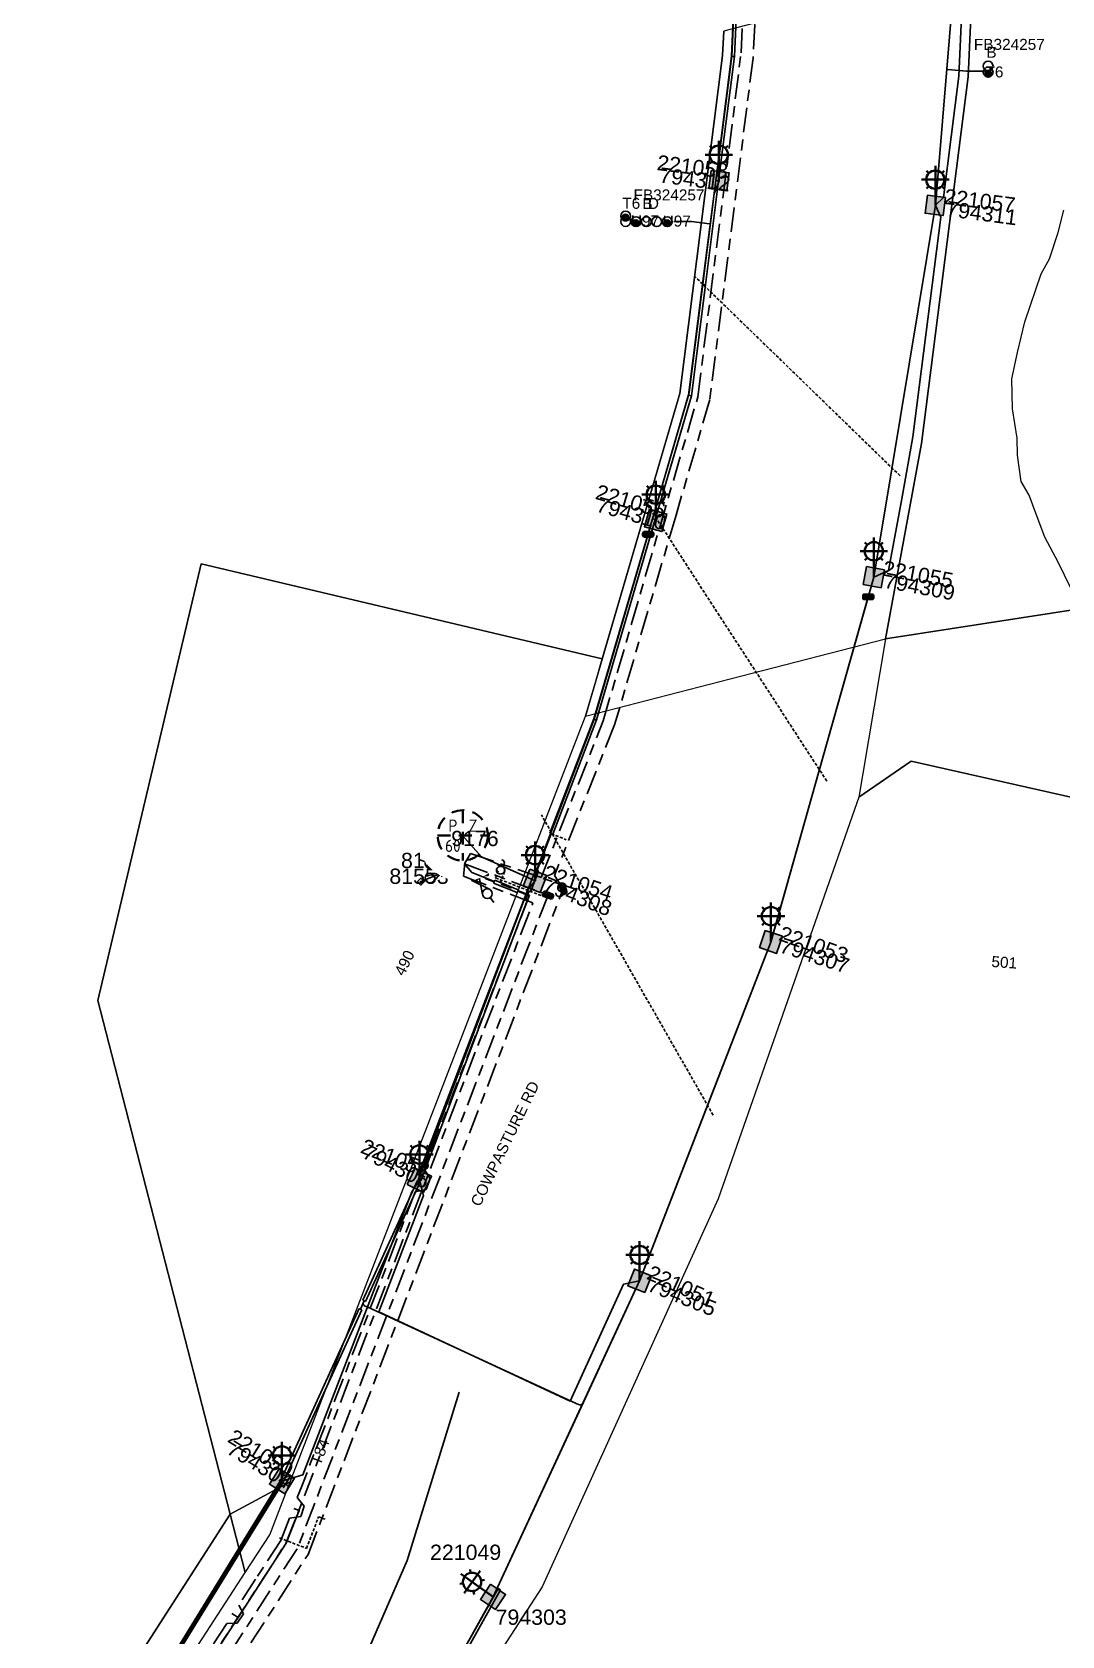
# Model space of a CAD drawing. Header units: metres. Extents: x 300929 to 302247, y 6244220 to 6246836.
# Drawn here: x 301636.5 to 301805, y 6245014.8 to 6245277.2 of the extents above; entities that cross this region are included whole.
import ezdxf
from ezdxf.enums import TextEntityAlignment as Align

# ---------------------------------------------------------------- set-up
doc = ezdxf.new("R2010")
doc.units = ezdxf.units.M
for name, pattern in [('Cable Exist UG', [8.2, 4, -1.2, 1.8, -1.2]), ('Dash', [5, 3, -2]), ('DASHED', [0.75, 0.5, -0.25])]:
    doc.linetypes.add(name, pattern=pattern)
doc.layers.get('0').update_dxf_attribs({"color": 6})
for name, color, linetype in [('_User Miscellaneous1', 7, 'Continuous'), ('Duct_SP_EXT', 7, 'Continuous'), ('Equip_HV_EXT', 7, 'Continuous'), ('Equip_LV_EXT', 7, 'Continuous'), ('Equip_SL_EXT', 7, 'Continuous'), ('Equip_SP_SL_EXT', 7, 'Continuous'), ('Mains_HV_EXT', 7, 'Continuous'), ('Mains_HV_MOD', 3, 'Continuous'), ('Mains_LV_EXT', 7, 'Continuous'), ('Services_SP_EXT', 7, 'Continuous'), ('Sub_SP_EXT', 7, 'Continuous'), ('SupportsUG_SP_LV_SL_EXT', 7, 'Continuous')]:
    doc.layers.add(name, color=color, linetype=linetype)
doc.layers.add('Cadastre Land Parcels_SP_EXT', color=9, linetype='Continuous', lineweight=5)
doc.layers.add('Cadastre Roads_SP_EXT', color=9, linetype='Continuous', lineweight=5)
doc.layers.add('UNKNOWN_FEATURES', color=1, linetype='DASHED', plot=False)
doc.styles.add('COLUMN_LABEL', font='arial.ttf')
doc.styles.add('iecARIAL', font='arial.ttf', dxfattribs={"height": 2})
doc.styles.add('IESYMBOL1', font='isocp.shx')
doc.styles.add('POLE_LABEL', font='arial.ttf')
doc.styles.add('SLCP_LABEL', font='arial.ttf', dxfattribs={"height": 3.5})
doc.styles.get("Standard").update_dxf_attribs({"font": 'arial.ttf'})
doc.styles.add('SWITCH_LABEL', font='arial.ttf', dxfattribs={"height": 2.5})

# ---------------------------------------------------------------- blocks, each defined once
blk = doc.blocks.new('SUB_PADMOUNT_EXT')
for points in [[(0, 0), (-3.84, 1.92), (-3.84, -1.92)], [(0, 0), (3.84, 1.92), (3.84, -1.92)]]:
    blk.add_hatch(color=256).paths.add_polyline_path(points)
for p, q in [((3.84, 1.92), (-3.84, -1.92)), ((-3.84, 1.92), (3.84, -1.92))]:
    blk.add_line(p, q)
blk.add_lwpolyline([(-3.84, -1.92), (3.84, -1.92), (3.84, 1.92), (-3.84, 1.92)], close=True)
for tag, height, flags, p in [('ASSET_NUM', 2.5, 8, (2, 2)), ('STREET_CODE', 0.2, 9, (1.5, 0)), ('CONSTRUCTED_VOLTAGE', 0.2, 9, (1.5, -0.2)), ('OPERATING_VOLTAGE', 0.2, 9, (1.5, -0.6)), ('ORIENTATION', 0.2, 9, (1.5, -0.8)), ('OWNED_BY', 0.2, 9, (1.5, -1)), ('OPERATED_BY', 0.2, 9, (1.5, -1.2)), ('SECONDARY_VOLTAGE', 0.2, 9, (1.5, -1.6)), ('STATE', 0.2, 9, (1.5, -1.8)), ('SUBSTATION_TYPE', 0.2, 9, (1.5, -2.2)), ('NO_PHASES', 0.2, 9, (1.5, -0.4)), ('MAINTAINED_BY', 0.2, 9, (1.5, -1.4)), ('PARENT', 0.2, 9, (1.5, -2)), ('USAGE', 0.2, 9, (1.5, -2.4)), ('LEGEND', 0.2, 9, (1.5, -2.6)), ('STREETNAME', 0.2, 9, (1.5, -3)), ('SUBURB', 0.2, 9, (1.5, -3.2)), ('Z', 0.2, 1, (1.5, -3.6)), ('LOCATION', 0.2, 9, (1.5, -2.8)), ('NOTES', 0.2, 9, (1.5, -3.4))]:
    blk.add_attdef(tag, text='', height=height, dxfattribs=dict(flags=flags)).set_placement(p, align=Align.MIDDLE_LEFT)
blk = doc.blocks.new('COLUMN_EXT')
blk.add_hatch(color=256).paths.add_polyline_path([(-1.49, 1.48), (-1.49, -1.49), (1.48, -1.49), (1.48, 1.48)])
blk.add_lwpolyline([(-1.49, -1.49), (1.48, -1.49), (1.48, 1.48), (-1.49, 1.48)], close=True)
for tag, height, style, flags, p in [('ASSET_NUM', 2.5, 'COLUMN_LABEL', 8, (2, 2)), ('STRUCTURE_PLANT_NUMBER', 0.2, 'POLE_LABEL', 9, (1.81, 0.03)), ('STREET_CODE', 0.2, 'COLUMN_LABEL', 9, (1.81, -0.2))]:
    blk.add_attdef(tag, text='', height=height, dxfattribs=dict(style=style, flags=flags)).set_placement(p, align=Align.MIDDLE_LEFT)
at = {"flags": 1}
blk.add_attdef('Z', (1.81, -2.35), '', height=0.2, dxfattribs=at)
at = {"flags": 9}
for tag, p in [('COLUMN_TYPE', (1.81, -0.4)), ('OWNED_BY', (1.81, -0.6)), ('STATE', (1.81, -0.8)), ('USAGE', (1.81, -1)), ('STREETNAME', (1.81, -1.6)), ('SUBURB', (1.81, -1.8)), ('LEGEND', (1.81, -1.2)), ('LOCATION', (1.81, -1.4)), ('NOTES', (1.81, -2))]:
    blk.add_attdef(tag, text='', height=0.2, dxfattribs=at).set_placement(p, align=Align.MIDDLE_LEFT)
blk = doc.blocks.new('DUCT_EXT')
blk.add_circle((0, 0.8), 0.8)
at = {"flags": 1}
blk.add_attdef('Z', (0, 0), '', height=0.2, dxfattribs=at)
at = {"flags": 9}
for tag, p in [('DUCT_CODE', (0, 0)), ('XSECT_TYPE', (0, -0.2)), ('STATE', (0, -0.6)), ('FB_REFERENCE', (0, -0.4)), ('NOTES', (0, -0.8))]:
    blk.add_attdef(tag, text='', height=0.2, dxfattribs=at).set_placement(p, align=Align.MIDDLE_LEFT)
blk = doc.blocks.new('SL_LANTERN_EXT')
at = {"lineweight": 40}
for p, q in [((-1.46, 5.68), (-1.06, 5.28)), ((0, 1.97), (0, 6.47)), ((1.46, 5.68), (1.06, 5.28)), ((-2.25, 4.22), (2.25, 4.22)), ((-1.46, 2.76), (-1.06, 3.16)), ((0, 0), (0, 2.72)), ((1.46, 2.76), (1.06, 3.16))]:
    blk.add_line(p, q, dxfattribs=at)
blk.add_circle((0, 4.22), 1.5, dxfattribs=at)
at = {"style": 'iecARIAL', "flags": 8}
blk.add_attdef('ASSET_NUM', (1.5, 1.5), '', height=2.5, dxfattribs=at)
for tag, p, height, flags in [('OPERATING_VOLTAGE', (0.98, -1.65), 0.2, 9), ('ORIENTATION', (0.98, -1.85), 0.2, 9), ('OWNED_BY', (0.98, -2.05), 0.2, 9), ('STATE', (0.98, -2.25), 0.2, 9), ('CONSTRUCTED_VOLTAGE', (0.98, -0.65), 0.2, 9), ('CONTROL_TYPE', (0.98, -0.85), 0.2, 9), ('LANTERN_PURPOSE', (0.98, -1.05), 0.2, 9), ('LANTERN_TYPE', (0.98, -1.25), 0.2, 9), ('NO_PHASES', (0.98, -1.45), 0.2, 9), ('USAGE', (0.98, -2.45), 0.2, 9), ('CEXIST', (0.98, -2.65), 0.2, 9), ('LNUMBER', (2.18, -3.25), 2.5, 8), ('CNEW', (0.98, -2.85), 0.2, 9), ('CNUMBER', (0.98, -3.05), 0.2, 9), ('CREMOVE', (0.98, -3.25), 0.2, 9), ('CREPLACE', (0.98, -3.45), 0.2, 9), ('LKINGHEIGHT', (0.98, -3.65), 0.2, 9), ('LBRACKET', (0.98, -3.85), 0.2, 9), ('LBRACKETVOCAB', (0.98, -4.05), 0.2, 9), ('LCATEGORY', (0.98, -4.25), 0.2, 9), ('LCHARGE1', (0.98, -4.45), 0.2, 9), ('LCHARGE1PERCENT', (0.98, -4.65), 0.2, 9), ('LCHARGE2', (0.98, -4.85), 0.2, 9), ('LCHARGE2PERCENT', (0.98, -5.05), 0.2, 9), ('LCHARGE3', (0.98, -5.25), 0.2, 9), ('LCHARGE3PERCENT', (0.98, -5.45), 0.2, 9), ('LEXIST', (0.98, -5.65), 0.2, 9), ('LLAMP', (0.98, -5.85), 0.2, 9), ('LLAMPVOCAB', (0.98, -6.05), 0.2, 9), ('LMAST', (0.98, -6.25), 0.2, 9), ('LMASTVOCAB', (0.98, -6.45), 0.2, 9), ('LNEW', (0.98, -6.65), 0.2, 9), ('LANTNUMBER', (0.98, -6.85), 0.2, 9), ('LOUTREACH', (0.98, -7.25), 0.2, 9), ('LOUTREACHVOCAB', (0.98, -7.45), 0.2, 9), ('LRATECODE', (0.98, -7.65), 0.2, 9), ('LREMOVE', (0.98, -7.85), 0.2, 9), ('LREPLACE', (0.98, -8.05), 0.2, 9), ('STREETNAME', (0.98, -9.25), 0.2, 9), ('SUBURB', (0.98, -9.45), 0.2, 1), ('LTYPE', (0.98, -8.25), 0.2, 9), ('LTYPEVOCAB', (0.98, -8.45), 0.2, 9), ('LEGEND', (0.98, -8.65), 0.2, 9), ('LOCATION', (0.98, -8.85), 0.2, 9), ('NOTES', (0.98, -9.05), 0.2, 9)]:
    blk.add_attdef(tag, p, '', height=height, dxfattribs=dict(flags=flags))
blk = doc.blocks.new('CCP_EXT')
at = {"flags": 9}
blk.add_attdef('NOTES', text='', height=0.2, dxfattribs=at).set_placement((0, -2), align=Align.MIDDLE_LEFT)
blk.add_wipeout([(0, 0.57), (0.57, 0), (0, -0.57), (-0.57, 0)])
blk.add_lwpolyline([(-0.57, 0), (0, 0.57), (0.57, 0), (0, -0.57), (-0.57, 0)])
at = {"flags": 1}
blk.add_attdef('Z', (0, 0), '', height=0.2, dxfattribs=at)
at = {"flags": 9}
for tag, p in [('CCP_TYPE', (0, 0)), ('CONSTRUCTED_VOLTAGE', (0, -0.2)), ('OPERATING_VOLTAGE', (0, -0.6)), ('ORIENTATION', (0, -0.8)), ('OWNED_BY', (0, -1)), ('STATE', (0, -1.8)), ('NO_PHASES', (0, -0.4)), ('USAGE', (0, -1.2)), ('LEGEND', (0, -1.4)), ('LIFE_SUPPORT', (0, -1.6))]:
    blk.add_attdef(tag, text='', height=0.2, dxfattribs=at).set_placement(p, align=Align.MIDDLE_LEFT)
blk = doc.blocks.new('SL_STJ_EXT')
h = blk.add_hatch(color=256)
edge = h.paths.add_edge_path()
edge.add_ellipse((-0.59, 0.13), major_axis=(0.226, 0.226), ratio=1, start_angle=45, end_angle=135)
edge.add_line((-0.91, 0.13), (-0.91, -0.13))
edge.add_ellipse((-0.59, -0.13), major_axis=(0.226, 0.226), ratio=1, start_angle=135, end_angle=225)
edge.add_line((-0.59, -0.45), (0.59, -0.45))
edge.add_ellipse((0.59, -0.13), major_axis=(-0.226, 0.226), ratio=1, start_angle=135, end_angle=225)
edge.add_line((0.91, -0.13), (0.91, 0.13))
edge.add_ellipse((0.59, 0.13), major_axis=(-0.226, 0.226), ratio=1, start_angle=225, end_angle=315)
edge.add_line((0.59, 0.45), (-0.59, 0.45))
blk.add_lwpolyline([(-0.91, 0.13), (-0.91, -0.13, 0.414214), (-0.59, -0.45), (0.59, -0.45, 0.414214), (0.91, -0.13), (0.91, 0.13, 0.414214), (0.59, 0.45), (-0.59, 0.45, 0.414214)], format="xyb", close=True)
at = {"flags": 1}
blk.add_attdef('Z', (0, 0), '', height=0.2, dxfattribs=at)
at = {"flags": 9}
for tag, p in [('ORIENTATION', (0, 0)), ('USAGE', (0, -0.2)), ('LEGEND', (0, -0.4)), ('NOTES', (0, -0.6))]:
    blk.add_attdef(tag, text='', height=0.2, dxfattribs=at).set_placement(p, align=Align.MIDDLE_LEFT)
blk = doc.blocks.new('HV_STJ_EXT')
h = blk.add_hatch(color=256)
edge = h.paths.add_edge_path()
edge.add_ellipse((-0.59, 0.13), major_axis=(0.226, 0.226), ratio=1, start_angle=45, end_angle=135)
edge.add_line((-0.91, 0.13), (-0.91, -0.13))
edge.add_ellipse((-0.59, -0.13), major_axis=(0.226, 0.226), ratio=1, start_angle=135, end_angle=225)
edge.add_line((-0.59, -0.45), (0.59, -0.45))
edge.add_ellipse((0.59, -0.13), major_axis=(-0.226, 0.226), ratio=1, start_angle=135, end_angle=225)
edge.add_line((0.91, -0.13), (0.91, 0.13))
edge.add_ellipse((0.59, 0.13), major_axis=(-0.226, 0.226), ratio=1, start_angle=225, end_angle=315)
edge.add_line((0.59, 0.45), (-0.59, 0.45))
blk.add_lwpolyline([(-0.91, 0.13), (-0.91, -0.13, 0.414214), (-0.59, -0.45), (0.59, -0.45, 0.414214), (0.91, -0.13), (0.91, 0.13, 0.414214), (0.59, 0.45), (-0.59, 0.45, 0.414214)], format="xyb", close=True)
for tag, flags, p in [('ORIENTATION', 9, (1.5, 0)), ('Z', 1, (1.5, -0.8)), ('USAGE', 9, (1.5, -0.2)), ('LEGEND', 9, (1.5, -0.4)), ('NOTES', 9, (1.5, -0.6))]:
    blk.add_attdef(tag, text='', height=0.2, dxfattribs=dict(flags=flags)).set_placement(p, align=Align.MIDDLE_LEFT)
blk = doc.blocks.new('LV_UG_DFUSE_CLOSED_EXT')
for points in [[(1, 0), (0, 0)], [(5.04, 0.73), (2.16, -0.72)], [(5.05, -0.71), (2.16, 0.72)], [(6.2, 0.01), (7.2, 0.01)]]:
    blk.add_lwpolyline(points)
for centre in [(1.8, 0), (5.4, 0.01)]:
    blk.add_circle(centre, 0.8)
at = {"flags": 9}
for tag, p in [('ACTUAL_STATUS', (0, 0)), ('CONSTRUCTED_VOLTAGE', (0, -0.2)), ('OPERATING_VOLTAGE', (0, -0.6)), ('ORIENTATION', (0, -0.8)), ('STATE', (0, -1)), ('SWITCH_TYPE', (0, -1.2)), ('NO_PHASES', (0, -0.4)), ('USAGE', (0, -1.4)), ('NOTES', (0, -1.6))]:
    blk.add_attdef(tag, text='', height=0.2, dxfattribs=at).set_placement(p, align=Align.MIDDLE_LEFT)
at = {"flags": 1}
blk.add_attdef('Z', (0, 0), '', height=0.2, dxfattribs=at)
blk = doc.blocks.new('SWG_HOLEC_SU_EXT')
blk.add_line((1.8, -2), (5.8, -2))
for points in [[(1, 0), (0, 0)], [(6.6, 0), (7.6, 0)]]:
    blk.add_lwpolyline(points)
for points in [[(1.8, -0.8, 1), (1.8, 0.8, 1)], [(5.8, -0.8, 1), (5.8, 0.8, 1)]]:
    blk.add_lwpolyline(points, format="xyb", close=True)
at = {"style": 'SWITCH_LABEL', "flags": 8}
blk.add_attdef('ASSET_NUM', text='', height=2.5, rotation=179.9544, dxfattribs=at).set_placement((-2.4, 0), align=Align.MIDDLE_LEFT)
at = {"flags": 1}
blk.add_attdef('Z', (0, 0), '', height=0.2, dxfattribs=at)
at = {"flags": 9}
for tag, p in [('ACTUAL_STATUS', (0, -0.4)), ('CONSTRUCTED_VOLTAGE', (0, -0.6)), ('OPERATING_VOLTAGE', (0, -1)), ('ORIENTATION', (0, -1.2)), ('OWNED_BY', (0, -1.4)), ('STATE', (0, -1.8)), ('SWITCH_TYPE', (0, -2)), ('STREETNAME', (0, -2.6)), ('NO_PHASES', (0, -0.8)), ('PARENT', (0, -1.6)), ('USAGE', (0, -2.2)), ('LOCATION', (0, -2.4)), ('SUBURB', (0, -2.8)), ('NOTES', (0, -3))]:
    blk.add_attdef(tag, text='', height=0.2, dxfattribs=at).set_placement(p, align=Align.MIDDLE_LEFT)
at = {"style": 'SWITCH_LABEL', "flags": 9}
blk.add_attdef('STREET_CODE', text='', height=0.2, dxfattribs=at).set_placement((0, -0.2), align=Align.MIDDLE_LEFT)
blk = doc.blocks.new('CABLE_LARGE_EXT')
h = blk.add_hatch(color=256)
edge = h.paths.add_edge_path()
edge.add_arc((0, 0.55), 0.55, 0, 360)
blk.add_circle((0, 0.55), 0.55)
at = {"flags": 1}
blk.add_attdef('Z', (0, 0), '', height=0.2, dxfattribs=at)
at = {"flags": 9}
for tag, p in [('COND_CODE', (0, 0)), ('STATE', (0, -0.4)), ('XSECT_SIZE', (0, -0.6)), ('FB_REFERENCE', (0, -0.2)), ('NOTES', (0, -0.8))]:
    blk.add_attdef(tag, text='', height=0.2, dxfattribs=at).set_placement(p, align=Align.MIDDLE_LEFT)
blk = doc.blocks.new('SLCP_ZELL_EXT')
blk.add_wipeout([(-0.24, 7.5), (-0.71, 7.47), (-1.17, 7.41), (-1.64, 7.32), (-2.09, 7.21), (-2.54, 7.06), (-2.98, 6.89), (-3.41, 6.69), (-3.82, 6.46), (-4.22, 6.21), (-4.6, 5.93), (-4.96, 5.63), (-5.31, 5.31), (-5.63, 4.96), (-5.93, 4.6), (-6.21, 4.22), (-6.46, 3.82), (-6.69, 3.41), (-6.89, 2.98), (-7.06, 2.54), (-7.21, 2.09), (-7.32, 1.64), (-7.41, 1.17), (-7.47, 0.71), (-7.5, 0.24), (-7.5, -0.24), (-7.47, -0.71), (-7.41, -1.17), (-7.32, -1.64), (-7.21, -2.09), (-7.06, -2.54), (-6.89, -2.98), (-6.69, -3.41), (-6.46, -3.82), (-6.21, -4.22), (-5.93, -4.6), (-5.63, -4.96), (-5.31, -5.31), (-4.96, -5.63), (-4.6, -5.93), (-4.22, -6.21), (-3.82, -6.46), (-3.41, -6.69), (-2.98, -6.89), (-2.54, -7.06), (-2.09, -7.21), (-1.64, -7.32), (-1.17, -7.41), (-0.71, -7.47), (-0.24, -7.5), (0.24, -7.5), (0.71, -7.47), (1.17, -7.41), (1.64, -7.32), (2.09, -7.21), (2.54, -7.06), (2.98, -6.89), (3.41, -6.69), (3.82, -6.46), (4.22, -6.21), (4.6, -5.93), (4.96, -5.63), (5.31, -5.31), (5.63, -4.96), (5.93, -4.6), (6.21, -4.22), (6.46, -3.82), (6.69, -3.41), (6.89, -2.98), (7.06, -2.54), (7.21, -2.09), (7.32, -1.64), (7.41, -1.17), (7.47, -0.71), (7.5, -0.24), (7.5, 0.24), (7.47, 0.71), (7.41, 1.17), (7.32, 1.64), (7.21, 2.09), (7.06, 2.54), (6.89, 2.98), (6.69, 3.41), (6.46, 3.82), (6.21, 4.22), (5.93, 4.6), (5.63, 4.96), (5.31, 5.31), (4.96, 5.63), (4.6, 5.93), (4.22, 6.21), (3.82, 6.46), (3.41, 6.69), (2.98, 6.89), (2.54, 7.06), (2.09, 7.21), (1.64, 7.32), (1.17, 7.41), (0.71, 7.47), (0.24, 7.5)])
at = {"linetype": 'Dash', "lineweight": 40, "ltscale": 0.7}
for p, q in [((0, 4.11), (0, -4.11)), ((-4.11, 0), (4.11, 0))]:
    blk.add_line(p, q, dxfattribs=at)
blk.add_circle((0, 0), 4.11, dxfattribs=at)
at = {"lineweight": 40, "style": 'IESYMBOL1'}
for s, p in [('P', (-1.6, 0)), ('Z', (1.7, 0)), ('60', (-1.61, -3.31))]:
    blk.add_text(s, height=2, dxfattribs=at).set_placement(p, align=Align.BOTTOM_CENTER)
at = {"style": 'SLCP_LABEL'}
for tag, height, flags, p in [('ASSET_NUM', 2.5, 8, (2, 2)), ('STREET_CODE', 0.2, 9, (0, -0.2))]:
    blk.add_attdef(tag, text='', height=height, dxfattribs=dict(at, flags=flags)).set_placement(p, align=Align.MIDDLE_LEFT)
at = {"flags": 1}
blk.add_attdef('Z', (0, 0), '', height=0.2, dxfattribs=at)
at = {"flags": 9}
for tag, p in [('CONSTRUCTED_VOLTAGE', (0, -0.4)), ('CONTROL_TYPE', (0, -0.6)), ('OPERATING_VOLTAGE', (0, -1)), ('ORIENTATION', (0, -1.2)), ('OWNED_BY', (0, -1.4)), ('STATE', (0, -2)), ('NO_PHASES', (0, -0.8)), ('USAGE', (0, -1.6)), ('LOCATION', (0, -1.8)), ('NOTES', (0, -2.2))]:
    blk.add_attdef(tag, text='', height=0.2, dxfattribs=at).set_placement(p, align=Align.MIDDLE_LEFT)

msp = doc.modelspace()

# ---------------------------------------------------------------- linework, layer by layer
at = {"layer": '_User Miscellaneous1'}
for points in [[(301789.5, 6245311.72), (301789.9, 6245309.47), (301788.95, 6245288.26), (301788.13, 6245270.03), (301785.6, 6245250.15), (301784.28, 6245248.92)], [(301748.88, 6245252.9), (301748.6, 6245254.76), (301750.95, 6245273.27), (301752.59, 6245308.26), (301753.25, 6245310.05)], [(301784.27, 6245248.87), (301787.72, 6245290.3)], [(301738.55, 6245197.36), (301738.43, 6245199.04), (301743.97, 6245218.24), (301748.1, 6245250.76), (301748.88, 6245252.9)], [(301784.27, 6245248.87), (301785.18, 6245246.96), (301780.61, 6245210.98), (301778.8, 6245200.87), (301776.63, 6245189.13), (301774.21, 6245188.05)], [(301777.14, 6245205.78), (301784.28, 6245248.92)], [(301774.21, 6245188.05), (301777.14, 6245205.78)], [(301718.77, 6245138.34), (301718.99, 6245140.04), (301728.44, 6245164.81), (301737.27, 6245195.06)], [(301765.17, 6245156), (301774.21, 6245188.05)], [(301773.3, 6245184.82), (301757.37, 6245128.35), (301757.36, 6245128.32)], [(301757.36, 6245128.32), (301765.17, 6245156)], [(301719.13, 6245140.08), (301721.43, 6245146.04)], [(301712.08, 6245138.21), (301710.72, 6245138.7), (301708.32, 6245141.31)], [(301719.53, 6245141.1), (301719.79, 6245141.83)], [(301715.94, 6245136.64), (301717.52, 6245136.01)], [(301717.28, 6245135.33), (301717.78, 6245136.66)], [(301757.36, 6245128.32), (301735.91, 6245072.99)], [(301747.05, 6245101.73), (301757.36, 6245128.32)], [(301735.91, 6245072.99), (301747.05, 6245101.73)], [(301677.34, 6245040.06), (301677.36, 6245040.09), (301680.78, 6245041.17), (301698.61, 6245087.43), (301699.84, 6245089.34), (301699.87, 6245089.4)], [(301699.87, 6245089.4), (301700.54, 6245086.88), (301693.2, 6245067.83), (301724.53, 6245053.21), (301733.27, 6245072.36), (301735.88, 6245072.9)], [(301735.91, 6245072.99), (301735.88, 6245072.9), (301711.9, 6245021.16)], [(301726.68, 6245053.05), (301735.91, 6245072.99)], [(301690.22, 6245068.26), (301690.8, 6245069.62)], [(301697.83, 6245027.1), (301706.36, 6245054.67)], [(301711.9, 6245021.16), (301726.68, 6245053.04)], [(301652.32, 6244999.7), (301652.75, 6245000.18), (301677.34, 6245040.06)], [(301670.17, 6245017.79), (301678.07, 6245029.96), (301679.56, 6245033.81), (301679.56, 6245033.81), (301680.18, 6245035.3), (301679.31, 6245035.66)], [(301689.88, 6245008.77), (301697.83, 6245027.1)], [(301683.62, 6244970.32), (301711.9, 6245021.16)], [(301711.9, 6245021.16), (301683.62, 6244970.32)], [(301656.56, 6244996.82), (301670.17, 6245017.79)], [(301670.17, 6245017.79), (301669.14, 6245018.44)]]:
    msp.add_lwpolyline(points, dxfattribs=at)
msp.add_lwpolyline([(301690.8, 6245069.62), (301690.67, 6245069.31), (301690.67, 6245069.31, 0.419013), (301690.95, 6245068.77), (301690.95, 6245068.77), (301691.32, 6245068.61), (301725.51, 6245052.81), (301725.51, 6245052.81), (301725.89, 6245052.64), (301725.89, 6245052.64, 0.372144), (301726.58, 6245052.84), (301726.58, 6245052.84), (301726.68, 6245053.04)], format="xyb", dxfattribs=at)
at = {"layer": 'Cadastre Land Parcels_SP_EXT', "linetype": 'Continuous'}
for points in [[(301752.39, 6245171.85), (301776.1, 6245177.97), (301781.98, 6245209.89), (301789.63, 6245269.9), (301790.45, 6245288.19), (301770.06, 6245282.78), (301749.68, 6245277.37), (301749.46, 6245273.41), (301742.44, 6245218.11), (301727.02, 6245165.3), (301752.39, 6245171.85)], [(301678.72, 6245040.01), (301718.07, 6245142.09), (301727.02, 6245165.3), (301728.69, 6245171.03), (301729.76, 6245174.69), (301664.12, 6245190.23), (301647.21, 6245118.79), (301668.89, 6245034.72), (301678.72, 6245040.01)], [(301675.38, 6245031.34), (301678.72, 6245040.01), (301668.89, 6245034.72), (301671.36, 6245025.14), (301675.38, 6245031.34)], [(301671.36, 6245025.14), (301668.89, 6245034.72), (301649.54, 6245004.62), (301642.93, 6244981.82), (301642.69, 6244980.97), (301671.36, 6245025.14)]]:
    msp.add_lwpolyline(points, close=True, dxfattribs=at)
for points in [[(301790.45, 6245288.19), (301789.63, 6245269.9), (301781.98, 6245209.89), (301776.1, 6245177.97), (301808.59, 6245182.97)], [(301649.54, 6245004.62), (301668.89, 6245034.72), (301647.21, 6245118.79), (301664.12, 6245190.23), (301729.76, 6245174.69), (301731.37, 6245180.22), (301742.44, 6245218.11), (301749.46, 6245273.41), (301749.68, 6245277.37)], [(301806.43, 6245186.26), (301804.35, 6245190.52), (301802.17, 6245194.59), (301800.6, 6245198.76), (301799.65, 6245201.44), (301798.3, 6245203.72), (301797.73, 6245208.01), (301797.67, 6245210.81), (301796.89, 6245215.6), (301796.8, 6245220.5), (301797.72, 6245224.82), (301798.93, 6245229.84), (301801.58, 6245237.7), (301802.94, 6245240.12), (301804.36, 6245244.45), (301805.3, 6245248.07)], [(301820.24, 6245148.94), (301780.29, 6245157.94), (301771.76, 6245152.04), (301748.73, 6245086.33), (301719.92, 6245022.8), (301684.07, 6244967.45)]]:
    msp.add_lwpolyline(points, dxfattribs=at)
at = {"layer": 'Cadastre Roads_SP_EXT', "linetype": 'Continuous'}
msp.add_lwpolyline([(301814.52, 6245165.66), (301808.59, 6245182.97), (301776.1, 6245177.97), (301772.42, 6245155.93), (301771.76, 6245152.04), (301780.29, 6245157.94), (301820.24, 6245148.94), (301814.52, 6245165.66)], close=True, dxfattribs=at)
at = {"layer": 'Duct_SP_EXT'}
for p, q in [((301750.91, 6245273.28), (301752.61, 6245310.2)), ((301751.39, 6245273.24), (301753.09, 6245310.18)), ((301748.33, 6245252.94), (301750.91, 6245273.28)), ((301748.81, 6245252.88), (301751.39, 6245273.24)), ((301750.91, 6245273.28), (301751.15, 6245273.26)), ((301751.39, 6245273.24), (301751.15, 6245273.26)), ((301746.18, 6245235.96), (301748.33, 6245252.94)), ((301746.65, 6245235.9), (301748.81, 6245252.88)), ((301748.33, 6245252.94), (301748.57, 6245252.91)), ((301748.33, 6245252.94), (301748.57, 6245252.91)), ((301748.81, 6245252.88), (301748.57, 6245252.91)), ((301748.81, 6245252.88), (301748.57, 6245252.91)), ((301743.88, 6245217.82), (301746.18, 6245235.96)), ((301744.35, 6245217.72), (301746.65, 6245235.9)), ((301746.18, 6245235.96), (301746.42, 6245235.93)), ((301746.18, 6245235.96), (301746.42, 6245235.93)), ((301746.65, 6245235.9), (301746.42, 6245235.93)), ((301746.65, 6245235.9), (301746.42, 6245235.93)), ((301737.97, 6245197.59), (301743.88, 6245217.82)), ((301738.43, 6245197.45), (301744.35, 6245217.72)), ((301743.88, 6245217.82), (301744.11, 6245217.77)), ((301744.35, 6245217.72), (301744.11, 6245217.77)), ((301728.4, 6245164.83), (301737.97, 6245197.59)), ((301728.85, 6245164.68), (301738.43, 6245197.45)), ((301737.97, 6245197.59), (301738.2, 6245197.52)), ((301737.97, 6245197.59), (301738.2, 6245197.52)), ((301738.43, 6245197.45), (301738.2, 6245197.52)), ((301738.43, 6245197.45), (301738.2, 6245197.52)), ((301721.21, 6245146.13), (301728.4, 6245164.83)), ((301721.66, 6245145.96), (301728.85, 6245164.68)), ((301728.4, 6245164.83), (301728.63, 6245164.75)), ((301728.85, 6245164.68), (301728.63, 6245164.75)), ((301721.21, 6245146.13), (301721.43, 6245146.04)), ((301721.66, 6245145.96), (301721.43, 6245146.04)), ((301711.99, 6245137.98), (301712.08, 6245138.21)), ((301715.85, 6245136.42), (301711.99, 6245137.98)), ((301712.17, 6245138.43), (301712.08, 6245138.21)), ((301716.03, 6245136.86), (301712.17, 6245138.43)), ((301717.56, 6245136.75), (301718.26, 6245138.55)), ((301718, 6245136.57), (301718.71, 6245138.37)), ((301718.26, 6245138.55), (301718.9, 6245140.17)), ((301718.26, 6245138.55), (301718.49, 6245138.46)), ((301718.26, 6245138.55), (301718.49, 6245138.46)), ((301718.71, 6245138.37), (301718.49, 6245138.46)), ((301718.71, 6245138.37), (301718.49, 6245138.46)), ((301718.71, 6245138.37), (301719.35, 6245139.99)), ((301718.9, 6245140.17), (301719.13, 6245140.08)), ((301719.35, 6245139.99), (301719.13, 6245140.08)), ((301717.06, 6245135.41), (301699.62, 6245089.43)), ((301715.85, 6245136.42), (301715.94, 6245136.64)), ((301716.03, 6245136.86), (301715.94, 6245136.64)), ((301717.06, 6245135.41), (301717.28, 6245135.33)), ((301717.51, 6245135.24), (301717.28, 6245135.33)), ((301717.56, 6245136.75), (301717.78, 6245136.66)), ((301718, 6245136.57), (301717.78, 6245136.66)), ((301717.51, 6245135.24), (301700.07, 6245089.25)), ((301699.51, 6245089.3), (301690.58, 6245069.71)), ((301699.95, 6245089.1), (301691.02, 6245069.52)), ((301699.51, 6245089.3), (301699.73, 6245089.2)), ((301699.62, 6245089.43), (301699.84, 6245089.34)), ((301699.95, 6245089.1), (301699.73, 6245089.2)), ((301700.07, 6245089.25), (301699.84, 6245089.34)), ((301690.58, 6245069.71), (301690.8, 6245069.62)), ((301690, 6245068.36), (301677.12, 6245040.16)), ((301690.43, 6245068.16), (301677.56, 6245039.96)), ((301690, 6245068.36), (301690.22, 6245068.26)), ((301690.43, 6245068.16), (301690.22, 6245068.26)), ((301691.02, 6245069.52), (301690.8, 6245069.62)), ((301677.13, 6245040.19), (301652.54, 6245000.31)), ((301677.54, 6245039.93), (301652.95, 6245000.05)), ((301677.12, 6245040.16), (301677.34, 6245040.06)), ((301677.13, 6245040.19), (301677.34, 6245040.06)), ((301677.54, 6245039.93), (301677.34, 6245040.06)), ((301677.56, 6245039.96), (301677.34, 6245040.06)), ((301683.86, 6244971.26), (301712.72, 6245022.56)), ((301712.72, 6245022.56), (301712.93, 6245022.44)), ((301713.14, 6245022.33), (301712.93, 6245022.44)), ((301684.28, 6244971.02), (301713.14, 6245022.33))]:
    msp.add_line(p, q, dxfattribs=at)
for points in [[(301792.29, 6245270.82), (301789.35, 6245270.82), (301786.3, 6245271.13)], [(301741.49, 6245246.22), (301744.36, 6245246.22), (301747.29, 6245245.84)]]:
    msp.add_lwpolyline(points, dxfattribs=at)
at = {"layer": 'Mains_HV_MOD', "linetype": 'Cable Exist UG'}
msp.add_lwpolyline([(301720.89, 6245136.02), (301679.86, 6245029.04), (301643.88, 6244973.61), (301621.05, 6244949.53), (301517.74, 6244852.98), (301515.07, 6244850.3), (301514.1, 6244849.28)], dxfattribs=at)
at = {"layer": 'UNKNOWN_FEATURES'}
for points in [[(301778.49, 6245204.64), (301744.87, 6245237.28)], [(301766.5, 6245154.68), (301736.56, 6245200.82)], [(301747.91, 6245100.02), (301719.8, 6245149.14)], [(301721.43, 6245146.04), (301723.88, 6245145.07)], [(301712.3, 6245138.82), (301712.83, 6245140.19)], [(301712.3, 6245138.82), (301720.87, 6245135.52)], [(301713.76, 6245139.84), (301713, 6245137.84)], [(301676.97, 6245030.81), (301681.38, 6245029.11), (301683.34, 6245034.28), (301684.42, 6245033.87)]]:
    msp.add_lwpolyline(points, dxfattribs=at)

# ---------------------------------------------------------------- block references
at = {"layer": 'Duct_SP_EXT'}
for name, p in [('DUCT_EXT', (301792.91, 6245270.88)), ('DUCT_EXT', (301792.91, 6245269.88)), ('CABLE_LARGE_EXT', (301792.91, 6245269.88)), ('DUCT_EXT', (301733.58, 6245246.33)), ('DUCT_EXT', (301733.58, 6245245.44)), ('CABLE_LARGE_EXT', (301733.58, 6245246.33)), ('DUCT_EXT', (301735.28, 6245245.43)), ('CABLE_LARGE_EXT', (301735.28, 6245245.43)), ('DUCT_EXT', (301736.98, 6245245.42)), ('DUCT_EXT', (301738.68, 6245245.42)), ('DUCT_EXT', (301740.39, 6245245.41)), ('CABLE_LARGE_EXT', (301740.39, 6245245.41))]:
    msp.add_blockref(name, p, dxfattribs=at)
at = {"layer": 'Equip_HV_EXT'}
ref = msp.add_blockref('SWG_HOLEC_SU_EXT', (301708.21, 6245142.84), dxfattribs=dict(at, rotation=159.816234271743))
ref.add_attrib('ASSET_NUM', '81556', dxfattribs={"layer": '0', "height": 2.5, "style": 'SWITCH_LABEL'}).set_placement((301705.81, 6245144.09), align=Align.BOTTOM_CENTER)
for p, rotation in [((301723.36, 6245137.04), 286.021842808655), ((301720.89, 6245136.01), 160.2780281889262)]:
    msp.add_blockref('HV_STJ_EXT', p, dxfattribs=dict(at, rotation=rotation))
at = {"layer": 'Equip_LV_EXT'}
for p, rotation in [((301707.12, 6245141.67), 97.41691372266074), ((301707.71, 6245140.57), 306.7403089696435)]:
    msp.add_blockref('LV_UG_DFUSE_CLOSED_EXT', p, dxfattribs=dict(at, rotation=rotation))
at = {"layer": 'Equip_SL_EXT'}
for p in [(301737.27, 6245195.06), (301773.3, 6245184.82)]:
    msp.add_blockref('SL_STJ_EXT', p, dxfattribs=at)
at = {"layer": 'Equip_SP_SL_EXT'}
ref = msp.add_blockref('SL_LANTERN_EXT', (301748.83, 6245252.95), dxfattribs=at)
ref.add_attrib('ASSET_NUM', '221058', dxfattribs={"layer": '0', "height": 2.5, "rotation": 352.7683, "style": 'iecARIAL'}).set_placement((301750.33, 6245254.45), align=Align.MIDDLE_RIGHT)
ref = msp.add_blockref('SL_LANTERN_EXT', (301784.27, 6245248.87), dxfattribs=at)
ref.add_attrib('ASSET_NUM', '221057', dxfattribs={"layer": '0', "height": 2.5, "rotation": 352.7397, "style": 'iecARIAL'}).set_placement((301785.77, 6245250.37), align=Align.MIDDLE_LEFT)
ref = msp.add_blockref('SL_LANTERN_EXT', (301738.51, 6245197.32), dxfattribs=at)
ref.add_attrib('ASSET_NUM', '221056', dxfattribs={"layer": '0', "height": 2.5, "rotation": 343.718, "style": 'iecARIAL'}).set_placement((301740.01, 6245198.82), align=Align.MIDDLE_RIGHT)
ref = msp.add_blockref('SL_LANTERN_EXT', (301774.21, 6245188.05), dxfattribs=at)
ref.add_attrib('ASSET_NUM', '221055', dxfattribs={"layer": '0', "height": 2.5, "rotation": 349.5672, "style": 'iecARIAL'}).set_placement((301775.71, 6245189.55), align=Align.MIDDLE_LEFT)
ref = msp.add_blockref('SL_LANTERN_EXT', (301718.77, 6245138.34), dxfattribs=at)
ref.add_attrib('ASSET_NUM', '221054', dxfattribs={"layer": '0', "height": 2.5, "rotation": 341.8725, "style": 'iecARIAL'}).set_placement((301720.27, 6245139.84), align=Align.MIDDLE_LEFT)
ref = msp.add_blockref('SL_LANTERN_EXT', (301757.37, 6245128.35), dxfattribs=at)
ref.add_attrib('ASSET_NUM', '221053', dxfattribs={"layer": '0', "height": 2.5, "rotation": 340.6793, "style": 'iecARIAL'}).set_placement((301758.87, 6245129.85), align=Align.MIDDLE_LEFT)
ref = msp.add_blockref('SL_LANTERN_EXT', (301699.84, 6245089.34), dxfattribs=at)
ref.add_attrib('ASSET_NUM', '221052', dxfattribs={"layer": '0', "height": 2.5, "rotation": 338.7229, "style": 'iecARIAL'}).set_placement((301701.34, 6245090.84), align=Align.MIDDLE_RIGHT)
ref = msp.add_blockref('SL_LANTERN_EXT', (301735.88, 6245072.9), dxfattribs=at)
ref.add_attrib('ASSET_NUM', '221051', dxfattribs={"layer": '0', "height": 2.5, "rotation": 335.6119, "style": 'iecARIAL'}).set_placement((301737.38, 6245074.4), align=Align.MIDDLE_LEFT)
ref = msp.add_blockref('SL_LANTERN_EXT', (301677.36, 6245040.09), dxfattribs=at)
ref.add_attrib('ASSET_NUM', '221050', dxfattribs={"layer": '0', "height": 2.5, "rotation": 328.342, "style": 'iecARIAL'}).set_placement((301678.86, 6245041.59), align=Align.MIDDLE_RIGHT)
ref = msp.add_blockref('SL_LANTERN_EXT', (301711.9, 6245021.16), dxfattribs=dict(at, rotation=54.32200507289105))
ref.add_attrib('ASSET_NUM', '221049', dxfattribs={"layer": '0', "height": 2.5, "style": 'iecARIAL'}).set_placement((301701.58, 6245028.47), align=Align.MIDDLE_LEFT)
at = {"layer": 'Sub_SP_EXT'}
ref = msp.add_blockref('SUB_PADMOUNT_EXT', (301707.25, 6245141.14), dxfattribs=at)
ref.add_attrib('ASSET_NUM', '13678', dxfattribs={"layer": '0', "height": 2.5}).set_placement((301709.25, 6245141.89), align=Align.TOP_CENTER)
at = {"layer": 'SupportsUG_SP_LV_SL_EXT'}
ref = msp.add_blockref('COLUMN_EXT', (301748.88, 6245252.9), dxfattribs=dict(at, rotation=262.7683227447073))
ref.add_attrib('ASSET_NUM', '794312', dxfattribs={"layer": '0', "height": 2.5, "rotation": 352.7368, "style": 'COLUMN_LABEL'}).set_placement((301750.88, 6245253.65), align=Align.TOP_RIGHT)
ref = msp.add_blockref('COLUMN_EXT', (301784.27, 6245248.87), dxfattribs=dict(at, rotation=262.7266556141016))
ref.add_attrib('ASSET_NUM', '794311', dxfattribs={"layer": '0', "height": 2.5, "rotation": 352.4054, "style": 'COLUMN_LABEL'}).set_placement((301786.27, 6245249.62), align=Align.TOP_LEFT)
ref = msp.add_blockref('COLUMN_EXT', (301738.51, 6245197.32), dxfattribs=dict(at, rotation=254.2754401039177))
ref.add_attrib('ASSET_NUM', '794310', dxfattribs={"layer": '0', "height": 2.5, "rotation": 344.2432, "style": 'COLUMN_LABEL'}).set_placement((301740.51, 6245198.07), align=Align.TOP_RIGHT)
ref = msp.add_blockref('COLUMN_EXT', (301774.21, 6245188.05), dxfattribs=dict(at, rotation=79.56717464147629))
ref.add_attrib('ASSET_NUM', '794309', dxfattribs={"layer": '0', "height": 2.5, "rotation": 349.497, "style": 'COLUMN_LABEL'}).set_placement((301776.21, 6245188.8), align=Align.TOP_LEFT)
ref = msp.add_blockref('COLUMN_EXT', (301718.77, 6245138.34), dxfattribs=dict(at, rotation=248.7723487376279))
ref.add_attrib('ASSET_NUM', '794308', dxfattribs={"layer": '0', "height": 2.5, "rotation": 338.5271, "style": 'COLUMN_LABEL'}).set_placement((301720.77, 6245139.09), align=Align.TOP_LEFT)
ref = msp.add_blockref('COLUMN_EXT', (301757.37, 6245128.35), dxfattribs=dict(at, rotation=250.942295569538))
ref.add_attrib('ASSET_NUM', '794307', dxfattribs={"layer": '0', "height": 2.5, "rotation": 342.0721, "style": 'COLUMN_LABEL'}).set_placement((301759.37, 6245129.1), align=Align.TOP_LEFT)
ref = msp.add_blockref('COLUMN_EXT', (301699.84, 6245089.34), dxfattribs=dict(at, rotation=333.4349489273257))
ref.add_attrib('ASSET_NUM', '794306', dxfattribs={"layer": '0', "height": 2.5, "rotation": 333.2288, "style": 'COLUMN_LABEL'}).set_placement((301701.84, 6245090.09), align=Align.TOP_RIGHT)
ref = msp.add_blockref('COLUMN_EXT', (301735.88, 6245072.9), dxfattribs=dict(at, rotation=68.4773998243618))
ref.add_attrib('ASSET_NUM', '794305', dxfattribs={"layer": '0', "height": 2.5, "rotation": 338.3274, "style": 'COLUMN_LABEL'}).set_placement((301737.88, 6245073.65), align=Align.TOP_LEFT)
ref = msp.add_blockref('COLUMN_EXT', (301677.36, 6245040.09), dxfattribs=dict(at, rotation=238.3419835235914))
ref.add_attrib('ASSET_NUM', '794304', dxfattribs={"layer": '0', "height": 2.5, "rotation": 328.6773, "style": 'COLUMN_LABEL'}).set_placement((301679.36, 6245040.84), align=Align.TOP_RIGHT)
ref = msp.add_blockref('COLUMN_EXT', (301711.9, 6245021.16), dxfattribs=dict(at, rotation=236.3099324462709))
ref.add_attrib('ASSET_NUM', '794303', dxfattribs={"layer": '0', "height": 2.5, "style": 'COLUMN_LABEL'}).set_placement((301712.31, 6245019.1), align=Align.TOP_LEFT)

# ---------------------------------------------------------------- texts
at = {"layer": 'Cadastre Land Parcels_SP_EXT'}
for s, rotation, p in [('490', 63.8951, (301697.29, 6245122.64)), ('501', 356.03, (301793.4, 6245124.26))]:
    msp.add_text(s, height=1.8, rotation=rotation, dxfattribs=at).set_placement(p)
at = {"layer": 'Cadastre Roads_SP_EXT'}
msp.add_text('COWPASTURE RD', height=1.8, rotation=64.0267, dxfattribs=at).set_placement((301709.75, 6245084.9))
at = {"layer": 'Duct_SP_EXT'}
for s, p in [('FB324257', (301790.58, 6245274.33)), ('B', (301792.62, 6245273.04)), ('T6', (301792.48, 6245269.82)), ('FB324257', (301734.89, 6245249.69)), ('T6', (301733.05, 6245248.32)), ('B', (301736.33, 6245248.29)), ('D', (301737.23, 6245248.29)), ('U97', (301734.46, 6245245.43)), ('U97', (301739.65, 6245245.41))]:
    msp.add_text(s, height=1.8, dxfattribs=at).set_placement(p)
at = {"layer": 'Mains_LV_EXT'}
msp.add_text('T84', height=1.8, rotation=68.9213, dxfattribs=at).set_placement((301683.63, 6245042.55))

# ---------------------------------------------------------------- next in the draw order: block references
at = {"layer": 'Services_SP_EXT'}
msp.add_blockref('CCP_EXT', (301700.1, 6245138.23), dxfattribs=at)

# ---------------------------------------------------------------- next in the draw order: linework, layer by layer
msp.add_lwpolyline([(301707.25, 6245141.14), (301700.1, 6245138.23)], dxfattribs=at)

# ---------------------------------------------------------------- next in the draw order: block references
at = {"layer": 'Equip_HV_EXT'}
ref = msp.add_blockref('SWG_HOLEC_SU_EXT', (301707.04, 6245139.1), dxfattribs=dict(at, rotation=159.277570824342))
ref.add_attrib('ASSET_NUM', '81553', dxfattribs={"layer": '0', "height": 2.5, "style": 'SWITCH_LABEL'}).set_placement((301704.64, 6245140.35), align=Align.TOP_RIGHT)
ref = msp.add_blockref('SWG_HOLEC_SU_EXT', (301708.95, 6245140.43), dxfattribs=dict(at, rotation=160.0156647907389))
ref.add_attrib('ASSET_NUM', '81555', dxfattribs={"layer": '0', "height": 2.5, "style": 'SWITCH_LABEL'}).set_placement((301706.55, 6245141.68), align=Align.MIDDLE_RIGHT)
at = {"layer": 'Equip_LV_EXT', "rotation": 202.19238137078}
msp.add_blockref('LV_UG_DFUSE_CLOSED_EXT', (301706.58, 6245140.87), dxfattribs=at)

# ---------------------------------------------------------------- next in the draw order: block references
at = {"layer": 'Equip_SL_EXT'}
ref = msp.add_blockref('SLCP_ZELL_EXT', (301706.93, 6245145.78), dxfattribs=at)
ref.add_attrib('ASSET_NUM', '9176', dxfattribs={"layer": '0', "height": 2.5, "style": 'SLCP_LABEL'}).set_placement((301708.93, 6245146.53), align=Align.TOP_CENTER)

# ---------------------------------------------------------------- next in the draw order: linework, layer by layer
at = {"layer": '_User Miscellaneous1'}
for points in [[(301718.77, 6245138.34), (301709.99, 6245142.28), (301706.79, 6245145.9)], [(301699.87, 6245089.4), (301700.16, 6245091.46), (301717.59, 6245136.92), (301718.77, 6245138.34)]]:
    msp.add_lwpolyline(points, dxfattribs=at)
at = {"layer": 'Mains_HV_EXT', "linetype": 'Cable Exist UG'}
msp.add_lwpolyline([(301707.25, 6245141.14), (301708.21, 6245142.84), (301719.76, 6245138.88), (301729.91, 6245164.51), (301745.39, 6245217.5), (301752.49, 6245273.85), (301754.89, 6245325.93), (301754.89, 6245325.93, 0.04399), (301754.86, 6245330.77), (301754.86, 6245330.77), (301754.48, 6245373.97), (301745.67, 6245430.51), (301732.27, 6245484.32), (301710.56, 6245552.2), (301690.4, 6245618.13), (301675.35, 6245678.18), (301670.17, 6245707.71), (301669.97, 6245708.9)], format="xyb", dxfattribs=at)
for points in [[(301755.77, 6245573.08), (301754.25, 6245571.87), (301710.96, 6245557.33), (301710.96, 6245557.33), (301734.19, 6245484.87), (301747.85, 6245430.8), (301756.42, 6245374.48), (301756.42, 6245374.48), (301757, 6245328.45), (301755.51, 6245295.15), (301755.39, 6245292.83), (301755.32, 6245291.37), (301755.32, 6245291.37), (301755.06, 6245286), (301754.69, 6245278.52), (301754.75, 6245278.41), (301754.44, 6245272.95), (301747.35, 6245217.09), (301741.84, 6245198.2), (301731.79, 6245163.9), (301721.95, 6245139.2), (301723.36, 6245137.04)], [(301707.25, 6245141.14), (301720.61, 6245136.13)]]:
    msp.add_lwpolyline(points, dxfattribs=at)
at = {"layer": 'Mains_HV_MOD', "linetype": 'Cable Exist UG'}
for points in [[(301493.88, 6244856.59), (301500.22, 6244854.81), (301515.39, 6244853.61), (301621, 6244952.29), (301642.3, 6244974.94), (301678.07, 6245030.05), (301718.43, 6245134.77), (301707.04, 6245139.1), (301707.27, 6245141.23)], [(301512.76, 6244850.81), (301513.64, 6244851.7), (301519.62, 6244851.93), (301622.46, 6244948.11), (301645.46, 6244972.37), (301681.65, 6245028.13), (301723.36, 6245137.04)]]:
    msp.add_lwpolyline(points, dxfattribs=at)
at = {"layer": 'Mains_LV_EXT', "linetype": 'Cable Exist UG'}
msp.add_lwpolyline([(301707.25, 6245141.14), (301708.4, 6245139.7), (301717.87, 6245136.01), (301717.87, 6245136.01), (301700.6, 6245091.2), (301701.63, 6245089.6), (301700.95, 6245087.83), (301699.15, 6245087.45), (301680.59, 6245039.29), (301679.86, 6245037.41), (301681, 6245036.03), (301680.43, 6245034.32), (301678.57, 6245034.05), (301677.17, 6245030.42), (301673.04, 6245024.05), (301670.31, 6245019.84), (301671.08, 6245018.42), (301670.05, 6245016.85), (301668.34, 6245016.82), (301656.77, 6244998.98)], dxfattribs=at)

doc.saveas('drawing.dxf')
